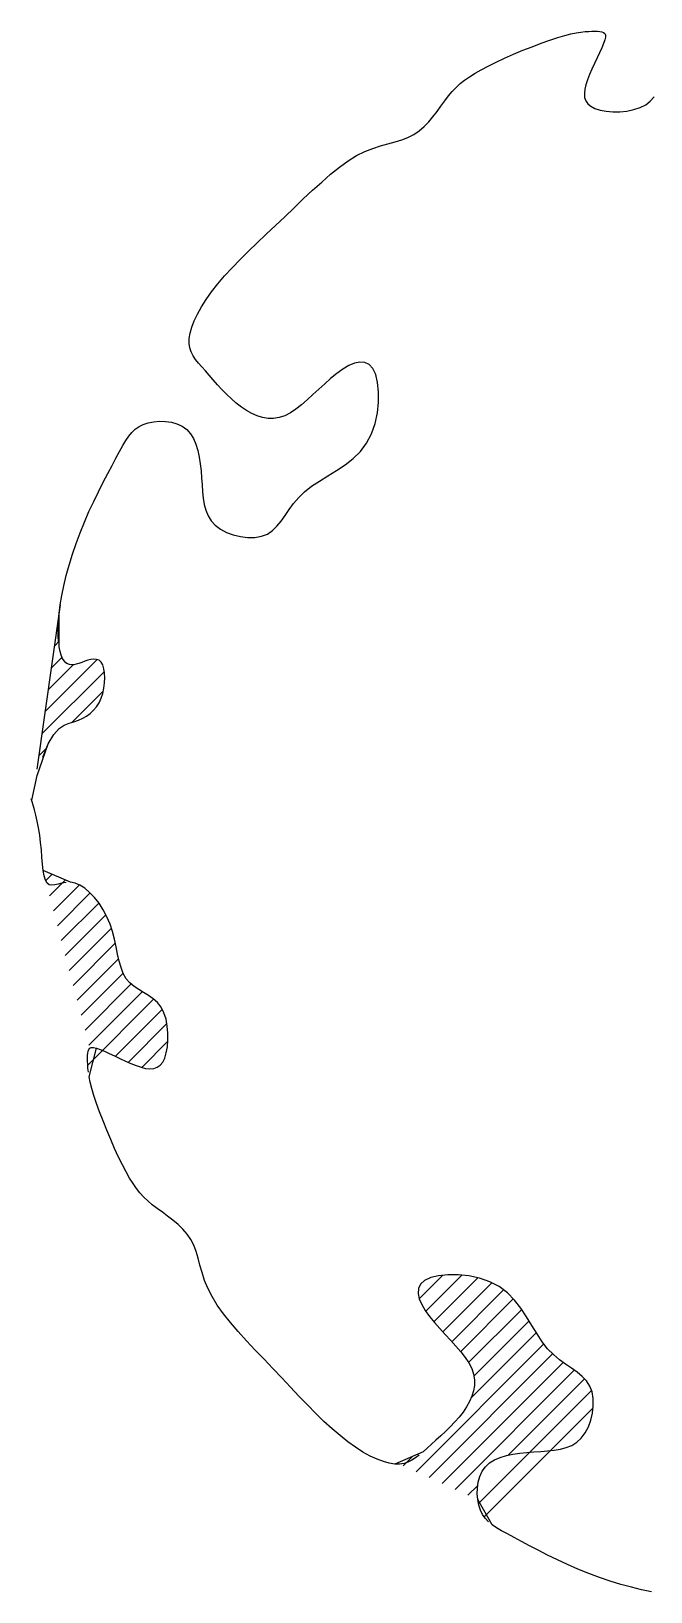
# Model space of a CAD drawing. Header units: millimetres. Extents: x -4017 to 59953, y -688 to 66564.
# Drawn here: x -188 to 372, y 29238 to 30647 of the extents above; entities that cross this region are included whole.
import ezdxf

# ---------------------------------------------------------------- set-up
doc = ezdxf.new("R2010")
doc.units = ezdxf.units.MM

# ---------------------------------------------------------------- blocks, each defined once
blk = doc.blocks.new('A$C2B8467E0')
for p, q in [((0.4527, 1.4226), (0.4609, 1.4258)), ((0.4609, 1.4258), (0.4686, 1.4286)), ((0.4686, 1.4286), (0.4758, 1.4309)), ((0.4758, 1.4309), (0.4821, 1.4328)), ((0.4821, 1.4328), (0.4876, 1.4342)), ((0.4876, 1.4342), (0.4925, 1.4352)), ((0.4925, 1.4352), (0.4968, 1.4358)), ((0.4968, 1.4358), (0.5005, 1.4362)), ((0.5005, 1.4362), (0.5038, 1.4364)), ((0.5038, 1.4364), (0.5068, 1.4365)), ((0.5068, 1.4365), (0.5094, 1.4365)), ((0.5094, 1.4365), (0.5118, 1.4365)), ((0.5118, 1.4365), (0.5139, 1.4364)), ((0.5139, 1.4364), (0.5158, 1.4361)), ((0.5172, 1.4254), (0.5156, 1.4215)), ((0.5158, 1.4361), (0.5172, 1.4355)), ((0.5172, 1.4355), (0.5183, 1.4346)), ((0.5184, 1.4287), (0.5172, 1.4254)), ((0.5183, 1.4346), (0.5189, 1.4332)), ((0.5189, 1.4313), (0.5184, 1.4287)), ((0.5189, 1.4332), (0.5189, 1.4313)), ((0.4201, 1.4085), (0.4278, 1.4121)), ((0.4278, 1.4121), (0.436, 1.4157)), ((0.436, 1.4157), (0.4444, 1.4193)), ((0.4444, 1.4193), (0.4527, 1.4226)), ((0.5114, 1.4124), (0.509, 1.4074)), ((0.5136, 1.4171), (0.5114, 1.4124)), ((0.5156, 1.4215), (0.5136, 1.4171)), ((0.3917, 1.3924), (0.3961, 1.3955)), ((0.3961, 1.3955), (0.4011, 1.3986)), ((0.4011, 1.3986), (0.4067, 1.4018)), ((0.4067, 1.4018), (0.413, 1.4051)), ((0.413, 1.4051), (0.4201, 1.4085)), ((0.5045, 1.3975), (0.5027, 1.3927)), ((0.5067, 1.4024), (0.5045, 1.3975)), ((0.509, 1.4074), (0.5067, 1.4024)), ((0.3771, 1.3781), (0.3805, 1.3821)), ((0.3805, 1.3821), (0.384, 1.3858)), ((0.384, 1.3858), (0.3877, 1.3892)), ((0.3877, 1.3892), (0.3917, 1.3924)), ((0.5002, 1.3841), (0.4999, 1.3803)), ((0.5012, 1.3882), (0.5002, 1.3841)), ((0.5027, 1.3927), (0.5012, 1.3882)), ((0.3668, 1.3642), (0.3703, 1.369)), ((0.3703, 1.369), (0.3737, 1.3737)), ((0.3737, 1.3737), (0.3771, 1.3781)), ((0.4999, 1.3803), (0.5001, 1.3768)), ((0.5001, 1.3768), (0.5012, 1.3738)), ((0.5012, 1.3738), (0.503, 1.3711)), ((0.503, 1.3711), (0.5057, 1.3688)), ((0.5057, 1.3688), (0.5094, 1.3669)), ((0.5094, 1.3669), (0.5141, 1.3654)), ((0.5445, 1.3658), (0.5503, 1.3677)), ((0.5503, 1.3677), (0.5554, 1.3702)), ((0.5554, 1.3702), (0.5595, 1.3735)), ((0.5595, 1.3735), (0.563, 1.3774)), ((0.355, 1.3505), (0.3592, 1.3548)), ((0.3592, 1.3548), (0.3631, 1.3594)), ((0.3631, 1.3594), (0.3668, 1.3642)), ((0.5141, 1.3654), (0.5196, 1.3644)), ((0.5196, 1.3644), (0.5256, 1.3639)), ((0.5256, 1.3639), (0.532, 1.3639)), ((0.532, 1.3639), (0.5383, 1.3645)), ((0.5383, 1.3645), (0.5445, 1.3658)), ((0.3288, 1.3367), (0.3348, 1.3386)), ((0.3348, 1.3386), (0.3405, 1.3407)), ((0.3405, 1.3407), (0.3457, 1.3433)), ((0.3457, 1.3433), (0.3506, 1.3466)), ((0.3506, 1.3466), (0.355, 1.3505)), ((0.2941, 1.3242), (0.3016, 1.3279)), ((0.3016, 1.3279), (0.3088, 1.3308)), ((0.3088, 1.3308), (0.3158, 1.3331)), ((0.3158, 1.3331), (0.3224, 1.335)), ((0.3224, 1.335), (0.3288, 1.3367)), ((0.2706, 1.3075), (0.2786, 1.3138)), ((0.2786, 1.3138), (0.2865, 1.3195)), ((0.2865, 1.3195), (0.2941, 1.3242)), ((0.2542, 1.293), (0.2625, 1.3004)), ((0.2625, 1.3004), (0.2706, 1.3075)), ((0.2375, 1.2772), (0.2459, 1.2852)), ((0.2459, 1.2852), (0.2542, 1.293)), ((0.2207, 1.2612), (0.2291, 1.2691)), ((0.2291, 1.2691), (0.2375, 1.2772)), ((0.2124, 1.2533), (0.2207, 1.2612)), ((0.1963, 1.238), (0.2042, 1.2456)), ((0.2042, 1.2456), (0.2124, 1.2533)), ((0.1815, 1.223), (0.1887, 1.2304)), ((0.1887, 1.2304), (0.1963, 1.238)), ((0.1686, 1.2085), (0.1748, 1.2157)), ((0.1748, 1.2157), (0.1815, 1.223)), ((0.1581, 1.1944), (0.163, 1.2014)), ((0.163, 1.2014), (0.1686, 1.2085)), ((0.1502, 1.1812), (0.1538, 1.1877)), ((0.1538, 1.1877), (0.1581, 1.1944)), ((0.1451, 1.1693), (0.1473, 1.1751)), ((0.1473, 1.1751), (0.1502, 1.1812)), ((0.1427, 1.1546), (0.1428, 1.159)), ((0.1428, 1.159), (0.1436, 1.1639)), ((0.1436, 1.1639), (0.1451, 1.1693)), ((0.1433, 1.1507), (0.1427, 1.1546)), ((0.1445, 1.147), (0.1433, 1.1507)), ((0.1463, 1.1436), (0.1445, 1.147)), ((0.1485, 1.1402), (0.1463, 1.1436)), ((0.1511, 1.1369), (0.1485, 1.1402)), ((0.1541, 1.1335), (0.1511, 1.1369)), ((0.1574, 1.1298), (0.1541, 1.1335)), ((0.1608, 1.1259), (0.1574, 1.1298)), ((0.2761, 1.1275), (0.2706, 1.1231)), ((0.2816, 1.1314), (0.2761, 1.1275)), ((0.287, 1.1346), (0.2816, 1.1314)), ((0.2922, 1.1368), (0.287, 1.1346)), ((0.297, 1.1379), (0.2922, 1.1368)), ((0.3015, 1.1376), (0.297, 1.1379)), ((0.3054, 1.1357), (0.3015, 1.1376)), ((0.3087, 1.1321), (0.3054, 1.1357)), ((0.3113, 1.1265), (0.3087, 1.1321)), ((0.1645, 1.1217), (0.1608, 1.1259)), ((0.1683, 1.1174), (0.1645, 1.1217)), ((0.1724, 1.1131), (0.1683, 1.1174)), ((0.1765, 1.1088), (0.1724, 1.1131)), ((0.2599, 1.1134), (0.2546, 1.1085)), ((0.2652, 1.1183), (0.2599, 1.1134)), ((0.2706, 1.1231), (0.2652, 1.1183)), ((0.313, 1.1193), (0.3113, 1.1265)), ((0.3139, 1.1109), (0.313, 1.1193)), ((0.1809, 1.1047), (0.1765, 1.1088)), ((0.1853, 1.1008), (0.1809, 1.1047)), ((0.1899, 1.0972), (0.1853, 1.1008)), ((0.2443, 1.0992), (0.2392, 1.0953)), ((0.2494, 1.1037), (0.2443, 1.0992)), ((0.2546, 1.1085), (0.2494, 1.1037)), ((0.3129, 1.0921), (0.3139, 1.1017)), ((0.3139, 1.1017), (0.3139, 1.1109)), ((0.1945, 1.0941), (0.1899, 1.0972)), ((0.1993, 1.0914), (0.1945, 1.0941)), ((0.2042, 1.0893), (0.1993, 1.0914)), ((0.2091, 1.0878), (0.2042, 1.0893)), ((0.214, 1.087), (0.2091, 1.0878)), ((0.219, 1.087), (0.214, 1.087)), ((0.2241, 1.0877), (0.219, 1.087)), ((0.2291, 1.0894), (0.2241, 1.0877)), ((0.2342, 1.0919), (0.2291, 1.0894)), ((0.2392, 1.0953), (0.2342, 1.0919)), ((0.3108, 1.0825), (0.3129, 1.0921)), ((0.0854, 1.067), (0.0881, 1.071)), ((0.0881, 1.071), (0.0909, 1.0744)), ((0.0909, 1.0744), (0.094, 1.0772)), ((0.094, 1.0772), (0.0974, 1.0796)), ((0.0974, 1.0796), (0.1013, 1.0815)), ((0.1013, 1.0815), (0.1058, 1.083)), ((0.1058, 1.083), (0.1108, 1.084)), ((0.1108, 1.084), (0.116, 1.0844)), ((0.116, 1.0844), (0.1213, 1.0843)), ((0.1213, 1.0843), (0.1267, 1.0836)), ((0.1267, 1.0836), (0.1317, 1.0821)), ((0.1317, 1.0821), (0.1364, 1.08)), ((0.1364, 1.08), (0.1405, 1.077)), ((0.1405, 1.077), (0.144, 1.0732)), ((0.144, 1.0732), (0.1467, 1.0687)), ((0.3031, 1.0647), (0.3075, 1.0732)), ((0.3075, 1.0732), (0.3108, 1.0825)), ((0.0766, 1.0512), (0.0798, 1.0571)), ((0.0798, 1.0571), (0.0827, 1.0624)), ((0.0827, 1.0624), (0.0854, 1.067)), ((0.1467, 1.0687), (0.1489, 1.0636)), ((0.1489, 1.0636), (0.1506, 1.0581)), ((0.1506, 1.0581), (0.1519, 1.0521)), ((0.2909, 1.0507), (0.2975, 1.0572)), ((0.2975, 1.0572), (0.3031, 1.0647)), ((0.0692, 1.0372), (0.0731, 1.0445)), ((0.0731, 1.0445), (0.0766, 1.0512)), ((0.1519, 1.0521), (0.1528, 1.0459)), ((0.1528, 1.0459), (0.1535, 1.0396)), ((0.2759, 1.0398), (0.2836, 1.045)), ((0.2836, 1.045), (0.2909, 1.0507)), ((0.0608, 1.0208), (0.0651, 1.0293)), ((0.0651, 1.0293), (0.0692, 1.0372)), ((0.1535, 1.0396), (0.154, 1.0332)), ((0.154, 1.0332), (0.1544, 1.0269)), ((0.2534, 1.0257), (0.2605, 1.0304)), ((0.2605, 1.0304), (0.2681, 1.035)), ((0.2681, 1.035), (0.2759, 1.0398)), ((0.0565, 1.012), (0.0608, 1.0208)), ((0.1544, 1.0269), (0.1548, 1.0208)), ((0.1548, 1.0208), (0.1554, 1.015)), ((0.1554, 1.015), (0.1564, 1.0093)), ((0.2371, 1.0101), (0.2417, 1.0156)), ((0.2417, 1.0156), (0.2471, 1.0208)), ((0.2471, 1.0208), (0.2534, 1.0257)), ((0.0481, 0.9934), (0.0522, 1.0028)), ((0.0522, 1.0028), (0.0565, 1.012)), ((0.1564, 1.0093), (0.1578, 1.004)), ((0.1578, 1.004), (0.1598, 0.9991)), ((0.2294, 0.9992), (0.2331, 1.0046)), ((0.2331, 1.0046), (0.2371, 1.0101)), ((0.0441, 0.9838), (0.0481, 0.9934)), ((0.1598, 0.9991), (0.1626, 0.9946)), ((0.1626, 0.9946), (0.1663, 0.9905)), ((0.1663, 0.9905), (0.171, 0.987)), ((0.171, 0.987), (0.1765, 0.9841)), ((0.2181, 0.9857), (0.2221, 0.9896)), ((0.2221, 0.9896), (0.2258, 0.9941)), ((0.2258, 0.9941), (0.2294, 0.9992)), ((0.0372, 0.9643), (0.0405, 0.974)), ((0.0405, 0.974), (0.0441, 0.9838)), ((0.1765, 0.9841), (0.1826, 0.9818)), ((0.1826, 0.9818), (0.189, 0.9803)), ((0.189, 0.9803), (0.1956, 0.9795)), ((0.1956, 0.9795), (0.202, 0.9796)), ((0.202, 0.9796), (0.208, 0.9806)), ((0.208, 0.9806), (0.2134, 0.9826)), ((0.2134, 0.9826), (0.2181, 0.9857)), ((0.0343, 0.9546), (0.0372, 0.9643)), ((0.0294, 0.9359), (0.0317, 0.9451)), ((0.0317, 0.9451), (0.0343, 0.9546)), ((0.0276, 0.927), (0.0294, 0.9359)), ((0.0261, 0.9186), (0.0051, 0.7703)), ((0.0251, 0.9107), (0.0261, 0.9186)), ((0.0261, 0.9186), (0.0276, 0.927)), ((0.0237, 0.9013), (0.0251, 0.9028)), ((0.0242, 0.8968), (0.0244, 0.9035)), ((0.0244, 0.9035), (0.0251, 0.9107)), ((0.0253, 0.8807), (0.0251, 0.9107)), ((0.0243, 0.8908), (0.0242, 0.8968)), ((0.0247, 0.8855), (0.0243, 0.8908)), ((0.0209, 0.8815), (0.0253, 0.8859)), ((0.0262, 0.8766), (0.0253, 0.8807)), ((0.0272, 0.8731), (0.0262, 0.8766)), ((0.0124, 0.822), (0.0597, 0.8692)), ((0.0152, 0.8418), (0.038, 0.8646)), ((0.018, 0.8616), (0.0279, 0.8715)), ((0.0284, 0.8703), (0.0272, 0.8731)), ((0.0298, 0.8681), (0.0284, 0.8703)), ((0.0312, 0.8664), (0.0298, 0.8681)), ((0.0328, 0.8653), (0.0312, 0.8664)), ((0.0345, 0.8647), (0.0328, 0.8653)), ((0.0363, 0.8645), (0.0345, 0.8647)), ((0.0384, 0.8646), (0.0363, 0.8645)), ((0.0406, 0.8651), (0.0384, 0.8646)), ((0.043, 0.8658), (0.0406, 0.8651)), ((0.0456, 0.8667), (0.043, 0.8658)), ((0.0484, 0.8677), (0.0456, 0.8667)), ((0.0512, 0.8686), (0.0484, 0.8677)), ((0.0539, 0.8693), (0.0512, 0.8686)), ((0.0566, 0.8696), (0.0539, 0.8693)), ((0.0591, 0.8694), (0.0566, 0.8696)), ((0.0613, 0.8686), (0.0591, 0.8694)), ((0.0632, 0.8669), (0.0613, 0.8686)), ((0.0647, 0.8644), (0.0632, 0.8669)), ((0.0657, 0.861), (0.0647, 0.8644)), ((0.0663, 0.8571), (0.0657, 0.861)), ((0.0096, 0.8021), (0.0661, 0.8586)), ((0.0657, 0.8434), (0.0663, 0.8481)), ((0.0666, 0.8527), (0.0663, 0.8571)), ((0.0663, 0.8481), (0.0666, 0.8527)), ((0.0371, 0.8126), (0.0651, 0.8406)), ((0.0613, 0.8303), (0.0632, 0.8343)), ((0.0632, 0.8343), (0.0647, 0.8387)), ((0.0647, 0.8387), (0.0657, 0.8434)), ((0.0465, 0.8162), (0.0501, 0.8183)), ((0.0501, 0.8183), (0.0534, 0.8207)), ((0.0534, 0.8207), (0.0564, 0.8235)), ((0.0564, 0.8235), (0.059, 0.8267)), ((0.059, 0.8267), (0.0613, 0.8303)), ((0.0203, 0.8016), (0.0251, 0.8069)), ((0.0251, 0.8069), (0.0297, 0.81)), ((0.0297, 0.81), (0.0342, 0.8118)), ((0.0342, 0.8118), (0.0385, 0.813)), ((0.0385, 0.813), (0.0426, 0.8144)), ((0.0426, 0.8144), (0.0465, 0.8162)), ((0.0054, 0.7645), (0.0154, 0.7933)), ((0.0068, 0.7823), (0.0138, 0.7893)), ((0.0105, 0.7812), (0.0154, 0.7933)), ((0.0154, 0.7933), (0.0203, 0.8016)), ((0.0004, 0.7422), (0.0054, 0.7645)), ((0.0002, 0.7427), (0, 0.7434)), ((0.0009, 0.7408), (0.0002, 0.7427)), ((0.0018, 0.7377), (0.0009, 0.7408)), ((0.0029, 0.7337), (0.0018, 0.7377)), ((0.0042, 0.7289), (0.0029, 0.7337)), ((0.0055, 0.7233), (0.0042, 0.7289)), ((0.0067, 0.7173), (0.0055, 0.7233)), ((0.0077, 0.7108), (0.0067, 0.7173)), ((0.0085, 0.7041), (0.0077, 0.7108)), ((0.0092, 0.6974), (0.0085, 0.7041)), ((0.0097, 0.6908), (0.0092, 0.6974)), ((0.0103, 0.6846), (0.0097, 0.6908)), ((0.0109, 0.6789), (0.0103, 0.6846)), ((0.0354, 0.6682), (0.0109, 0.6789)), ((0.0118, 0.6741), (0.0109, 0.6789)), ((0.0129, 0.6701), (0.0118, 0.6741)), ((0.0143, 0.6674), (0.0129, 0.6701)), ((0.013, 0.6694), (0.019, 0.6754)), ((0.0162, 0.6659), (0.0143, 0.6674)), ((0.0186, 0.6655), (0.0162, 0.6659)), ((0.0166, 0.6559), (0.0308, 0.6702)), ((0.0213, 0.6658), (0.0186, 0.6655)), ((0.0201, 0.6424), (0.0435, 0.6658)), ((0.0244, 0.6666), (0.0213, 0.6658)), ((0.0278, 0.6674), (0.0244, 0.6666)), ((0.0315, 0.6681), (0.0278, 0.6674)), ((0.0396, 0.6674), (0.0354, 0.6682)), ((0.044, 0.6656), (0.0396, 0.6674)), ((0.0484, 0.6628), (0.044, 0.6656)), ((0.0528, 0.659), (0.0484, 0.6628)), ((0.0237, 0.629), (0.0533, 0.6586)), ((0.0272, 0.6155), (0.0611, 0.6494)), ((0.0572, 0.6544), (0.0528, 0.659)), ((0.0613, 0.6492), (0.0572, 0.6544)), ((0.065, 0.6433), (0.0613, 0.6492)), ((0.0308, 0.602), (0.0675, 0.6387)), ((0.0684, 0.6371), (0.065, 0.6433)), ((0.0712, 0.6305), (0.0684, 0.6371)), ((0.0343, 0.5886), (0.0725, 0.6267)), ((0.0735, 0.6237), (0.0712, 0.6305)), ((0.0752, 0.6168), (0.0735, 0.6237)), ((0.0379, 0.5751), (0.076, 0.6132)), ((0.0767, 0.6099), (0.0752, 0.6168)), ((0.0781, 0.6033), (0.0767, 0.6099)), ((0.0415, 0.5616), (0.079, 0.5992)), ((0.0795, 0.5969), (0.0781, 0.6033)), ((0.0812, 0.5911), (0.0795, 0.5969)), ((0.045, 0.5482), (0.0831, 0.5862)), ((0.0832, 0.5857), (0.0812, 0.5911)), ((0.0858, 0.5811), (0.0832, 0.5857)), ((0.0891, 0.5773), (0.0858, 0.5811)), ((0.0486, 0.5347), (0.0903, 0.5764)), ((0.0521, 0.5212), (0.1003, 0.5694)), ((0.093, 0.5741), (0.0891, 0.5773)), ((0.0972, 0.5713), (0.093, 0.5741)), ((0.1016, 0.5687), (0.0972, 0.5713)), ((0.106, 0.566), (0.1016, 0.5687)), ((0.1102, 0.563), (0.106, 0.566)), ((0.0511, 0.5032), (0.1106, 0.5626)), ((0.0759, 0.511), (0.1183, 0.5534)), ((0.114, 0.5595), (0.1102, 0.563)), ((0.1173, 0.5554), (0.114, 0.5595)), ((0.1199, 0.5503), (0.1173, 0.5554)), ((0.1218, 0.5445), (0.1199, 0.5503)), ((0.0876, 0.5056), (0.1226, 0.5406)), ((0.123, 0.5383), (0.1218, 0.5445)), ((0.1236, 0.532), (0.123, 0.5383)), ((0.1, 0.501), (0.1236, 0.5246)), ((0.1231, 0.5196), (0.1236, 0.5256)), ((0.1236, 0.5256), (0.1236, 0.532)), ((0.051, 0.5118), (0.0511, 0.5139)), ((0.051, 0.5094), (0.051, 0.5118)), ((0.051, 0.5068), (0.051, 0.5094)), ((0.0511, 0.5139), (0.0514, 0.5158)), ((0.0514, 0.5158), (0.052, 0.5172)), ((0.052, 0.5172), (0.0529, 0.5183)), ((0.0524, 0.4925), (0.0589, 0.5184)), ((0.0529, 0.5183), (0.0543, 0.5189)), ((0.0543, 0.5189), (0.0563, 0.5189)), ((0.0563, 0.5189), (0.0589, 0.5184)), ((0.0589, 0.5184), (0.0622, 0.5172)), ((0.0622, 0.5172), (0.0661, 0.5156)), ((0.0661, 0.5156), (0.0704, 0.5136)), ((0.0704, 0.5136), (0.0752, 0.5114)), ((0.0752, 0.5114), (0.0801, 0.509)), ((0.0801, 0.509), (0.0851, 0.5067)), ((0.1188, 0.5057), (0.1207, 0.5094)), ((0.1207, 0.5094), (0.1221, 0.5141)), ((0.1221, 0.5141), (0.1231, 0.5196)), ((0.0511, 0.5038), (0.051, 0.5068)), ((0.0513, 0.5005), (0.0511, 0.5038)), ((0.0517, 0.4968), (0.0513, 0.5005)), ((0.0851, 0.5067), (0.09, 0.5045)), ((0.09, 0.5045), (0.0948, 0.5027)), ((0.0948, 0.5027), (0.0993, 0.5012)), ((0.0993, 0.5012), (0.1034, 0.5002)), ((0.1034, 0.5002), (0.1072, 0.4999)), ((0.1072, 0.4999), (0.1107, 0.5001)), ((0.1107, 0.5001), (0.1138, 0.5012)), ((0.1138, 0.5012), (0.1165, 0.503)), ((0.1165, 0.503), (0.1188, 0.5057)), ((0.0534, 0.4876), (0.0524, 0.4925)), ((0.0548, 0.4821), (0.0534, 0.4876)), ((0.0566, 0.4758), (0.0548, 0.4821)), ((0.059, 0.4686), (0.0566, 0.4758)), ((0.0618, 0.4609), (0.059, 0.4686)), ((0.0649, 0.4527), (0.0618, 0.4609)), ((0.0683, 0.4444), (0.0649, 0.4527)), ((0.0718, 0.436), (0.0683, 0.4444)), ((0.0754, 0.4278), (0.0718, 0.436)), ((0.079, 0.4201), (0.0754, 0.4278)), ((0.0825, 0.413), (0.079, 0.4201)), ((0.0857, 0.4067), (0.0825, 0.413)), ((0.0889, 0.4011), (0.0857, 0.4067)), ((0.092, 0.3961), (0.0889, 0.4011)), ((0.0951, 0.3917), (0.092, 0.3961)), ((0.0983, 0.3877), (0.0951, 0.3917)), ((0.1017, 0.384), (0.0983, 0.3877)), ((0.1054, 0.3805), (0.1017, 0.384)), ((0.1094, 0.3771), (0.1054, 0.3805)), ((0.1138, 0.3737), (0.1094, 0.3771)), ((0.1185, 0.3703), (0.1138, 0.3737)), ((0.1233, 0.3668), (0.1185, 0.3703)), ((0.1281, 0.3631), (0.1233, 0.3668)), ((0.1327, 0.3592), (0.1281, 0.3631)), ((0.1371, 0.355), (0.1327, 0.3592)), ((0.141, 0.3506), (0.1371, 0.355)), ((0.1443, 0.3457), (0.141, 0.3506)), ((0.1469, 0.3405), (0.1443, 0.3457)), ((0.149, 0.3348), (0.1469, 0.3405)), ((0.1508, 0.3288), (0.149, 0.3348)), ((0.1525, 0.3224), (0.1508, 0.3288)), ((0.1544, 0.3158), (0.1525, 0.3224)), ((0.1567, 0.3088), (0.1544, 0.3158)), ((0.3507, 0.2921), (0.3721, 0.3135)), ((0.361, 0.3113), (0.3555, 0.3087)), ((0.3566, 0.2809), (0.3892, 0.3135)), ((0.3682, 0.313), (0.361, 0.3113)), ((0.3639, 0.2712), (0.4037, 0.3111)), ((0.3766, 0.3139), (0.3682, 0.313)), ((0.3858, 0.3139), (0.3766, 0.3139)), ((0.3954, 0.3129), (0.3858, 0.3139)), ((0.4051, 0.3108), (0.3954, 0.3129)), ((0.4144, 0.3075), (0.4051, 0.3108)), ((0.1596, 0.3016), (0.1567, 0.3088)), ((0.1634, 0.2941), (0.1596, 0.3016)), ((0.3499, 0.3015), (0.3496, 0.297)), ((0.3496, 0.297), (0.3507, 0.2922)), ((0.3518, 0.3054), (0.3499, 0.3015)), ((0.3555, 0.3087), (0.3518, 0.3054)), ((0.3719, 0.2622), (0.4163, 0.3065)), ((0.3802, 0.2534), (0.4268, 0.3001)), ((0.4229, 0.3031), (0.4144, 0.3075)), ((0.4303, 0.2975), (0.4229, 0.3031)), ((0.4368, 0.2909), (0.4303, 0.2975)), ((0.1681, 0.2865), (0.1634, 0.2941)), ((0.1737, 0.2786), (0.1681, 0.2865)), ((0.3507, 0.2922), (0.3529, 0.287)), ((0.3529, 0.287), (0.3561, 0.2816)), ((0.3882, 0.2444), (0.4357, 0.292)), ((0.3953, 0.2346), (0.4433, 0.2825)), ((0.4426, 0.2836), (0.4368, 0.2909)), ((0.4477, 0.2759), (0.4426, 0.2836)), ((0.1801, 0.2706), (0.1737, 0.2786)), ((0.1871, 0.2625), (0.1801, 0.2706)), ((0.3561, 0.2816), (0.36, 0.2761)), ((0.36, 0.2761), (0.3645, 0.2706)), ((0.3645, 0.2706), (0.3692, 0.2652)), ((0.4001, 0.2223), (0.45, 0.2722)), ((0.4525, 0.2681), (0.4477, 0.2759)), ((0.4572, 0.2605), (0.4525, 0.2681)), ((0.1946, 0.2542), (0.1871, 0.2625)), ((0.2024, 0.2459), (0.1946, 0.2542)), ((0.3692, 0.2652), (0.3741, 0.2599)), ((0.3741, 0.2599), (0.3791, 0.2546)), ((0.3791, 0.2546), (0.3838, 0.2494)), ((0.3976, 0.2028), (0.4565, 0.2617)), ((0.4618, 0.2534), (0.4572, 0.2605)), ((0.2104, 0.2375), (0.2024, 0.2459)), ((0.3478, 0.136), (0.4633, 0.2515)), ((0.3595, 0.1307), (0.4712, 0.2424)), ((0.3838, 0.2494), (0.3883, 0.2443)), ((0.3883, 0.2443), (0.3923, 0.2392)), ((0.4667, 0.2471), (0.4618, 0.2534)), ((0.4719, 0.2417), (0.4667, 0.2471)), ((0.4774, 0.2371), (0.4719, 0.2417)), ((0.2184, 0.2291), (0.2104, 0.2375)), ((0.2264, 0.2207), (0.2184, 0.2291)), ((0.3713, 0.1254), (0.4806, 0.2347)), ((0.383, 0.1201), (0.4907, 0.2277)), ((0.3923, 0.2392), (0.3956, 0.2342)), ((0.3956, 0.2342), (0.3982, 0.2291)), ((0.3982, 0.2291), (0.3998, 0.2241)), ((0.4829, 0.2331), (0.4774, 0.2371)), ((0.4883, 0.2294), (0.4829, 0.2331)), ((0.4934, 0.2258), (0.4883, 0.2294)), ((0.498, 0.2221), (0.4934, 0.2258)), ((0.2342, 0.2124), (0.2264, 0.2207)), ((0.2419, 0.2042), (0.2342, 0.2124)), ((0.4005, 0.214), (0.3997, 0.2091)), ((0.3998, 0.2241), (0.4006, 0.219)), ((0.4006, 0.219), (0.4005, 0.214)), ((0.4309, 0.1509), (0.5, 0.22)), ((0.5019, 0.2181), (0.498, 0.2221)), ((0.5049, 0.2134), (0.5019, 0.2181)), ((0.5069, 0.208), (0.5049, 0.2134)), ((0.2496, 0.1963), (0.2419, 0.2042)), ((0.3961, 0.1993), (0.3934, 0.1945)), ((0.3982, 0.2042), (0.3961, 0.1993)), ((0.3997, 0.2091), (0.3982, 0.2042)), ((0.4043, 0.1073), (0.5064, 0.2094)), ((0.5079, 0.202), (0.5069, 0.208)), ((0.508, 0.1956), (0.5079, 0.202)), ((0.2571, 0.1887), (0.2496, 0.1963)), ((0.2645, 0.1815), (0.2571, 0.1887)), ((0.3867, 0.1853), (0.3828, 0.1809)), ((0.3903, 0.1899), (0.3867, 0.1853)), ((0.3934, 0.1945), (0.3903, 0.1899)), ((0.4093, 0.0953), (0.5078, 0.1938)), ((0.5057, 0.1826), (0.5073, 0.189)), ((0.5073, 0.189), (0.508, 0.1956)), ((0.2719, 0.1748), (0.2645, 0.1815)), ((0.2791, 0.1686), (0.2719, 0.1748)), ((0.3744, 0.1724), (0.3701, 0.1683)), ((0.3787, 0.1765), (0.3744, 0.1724)), ((0.3828, 0.1809), (0.3787, 0.1765)), ((0.497, 0.1663), (0.5005, 0.171)), ((0.5005, 0.171), (0.5035, 0.1765)), ((0.5035, 0.1765), (0.5057, 0.1826)), ((0.2862, 0.163), (0.2791, 0.1686)), ((0.2931, 0.1581), (0.2862, 0.163)), ((0.2998, 0.1538), (0.2931, 0.1581)), ((0.3577, 0.1574), (0.3541, 0.1541)), ((0.3616, 0.1608), (0.3577, 0.1574)), ((0.3658, 0.1645), (0.3616, 0.1608)), ((0.3701, 0.1683), (0.3658, 0.1645)), ((0.4667, 0.1548), (0.4726, 0.1554)), ((0.4726, 0.1554), (0.4782, 0.1564)), ((0.4782, 0.1564), (0.4835, 0.1578)), ((0.4835, 0.1578), (0.4885, 0.1598)), ((0.4885, 0.1598), (0.493, 0.1626)), ((0.493, 0.1626), (0.497, 0.1663)), ((0.3063, 0.1502), (0.2998, 0.1538)), ((0.3125, 0.1473), (0.3063, 0.1502)), ((0.3183, 0.1451), (0.3125, 0.1473)), ((0.3236, 0.1436), (0.3183, 0.1451)), ((0.3285, 0.1428), (0.3236, 0.1436)), ((0.3541, 0.1541), (0.3285, 0.1428)), ((0.3329, 0.1427), (0.3285, 0.1428)), ((0.3369, 0.1433), (0.3329, 0.1427)), ((0.3361, 0.1413), (0.3449, 0.15)), ((0.3405, 0.1445), (0.3369, 0.1433)), ((0.344, 0.1463), (0.3405, 0.1445)), ((0.3473, 0.1485), (0.344, 0.1463)), ((0.3506, 0.1511), (0.3473, 0.1485)), ((0.4105, 0.1405), (0.4143, 0.144)), ((0.4143, 0.144), (0.4188, 0.1467)), ((0.4188, 0.1467), (0.4239, 0.1489)), ((0.4239, 0.1489), (0.4295, 0.1506)), ((0.4295, 0.1506), (0.4354, 0.1519)), ((0.4354, 0.1519), (0.4416, 0.1528)), ((0.4416, 0.1528), (0.448, 0.1535)), ((0.448, 0.1535), (0.4543, 0.154)), ((0.4543, 0.154), (0.4606, 0.1544)), ((0.4606, 0.1544), (0.4667, 0.1548)), ((0.404, 0.1267), (0.4054, 0.1317)), ((0.4054, 0.1317), (0.4076, 0.1364)), ((0.4076, 0.1364), (0.4105, 0.1405)), ((0.3947, 0.1148), (0.4035, 0.1236)), ((0.4031, 0.116), (0.4032, 0.1213)), ((0.4036, 0.1108), (0.4031, 0.116)), ((0.4032, 0.1213), (0.404, 0.1267)), ((0.4166, 0.0881), (0.4036, 0.1108)), ((0.4046, 0.1058), (0.4036, 0.1108)), ((0.406, 0.1013), (0.4046, 0.1058)), ((0.4079, 0.0974), (0.406, 0.1013)), ((0.4103, 0.094), (0.4079, 0.0974)), ((0.4132, 0.0909), (0.4103, 0.094)), ((0.4205, 0.0854), (0.4166, 0.0881)), ((0.4251, 0.0827), (0.4205, 0.0854)), ((0.4304, 0.0798), (0.4251, 0.0827)), ((0.4364, 0.0766), (0.4304, 0.0798)), ((0.443, 0.0731), (0.4364, 0.0766)), ((0.4504, 0.0692), (0.443, 0.0731)), ((0.4583, 0.0651), (0.4504, 0.0692)), ((0.4667, 0.0608), (0.4583, 0.0651)), ((0.4755, 0.0565), (0.4667, 0.0608)), ((0.4847, 0.0522), (0.4755, 0.0565)), ((0.4941, 0.0481), (0.4847, 0.0522)), ((0.5038, 0.0441), (0.4941, 0.0481)), ((0.5135, 0.0405), (0.5038, 0.0441)), ((0.5232, 0.0372), (0.5135, 0.0405)), ((0.5329, 0.0343), (0.5232, 0.0372)), ((0.5424, 0.0317), (0.5329, 0.0343)), ((0.5516, 0.0294), (0.5424, 0.0317)), ((0.5605, 0.0276), (0.5516, 0.0294))]:
    blk.add_line(p, q)

msp = doc.modelspace()

# ---------------------------------------------------------------- block references
at = {"xscale": 1000, "yscale": 1000, "zscale": 1000}
msp.add_blockref('A$C2B8467E0', (-188.1, 29210.2), dxfattribs=at)

doc.saveas('drawing.dxf')
